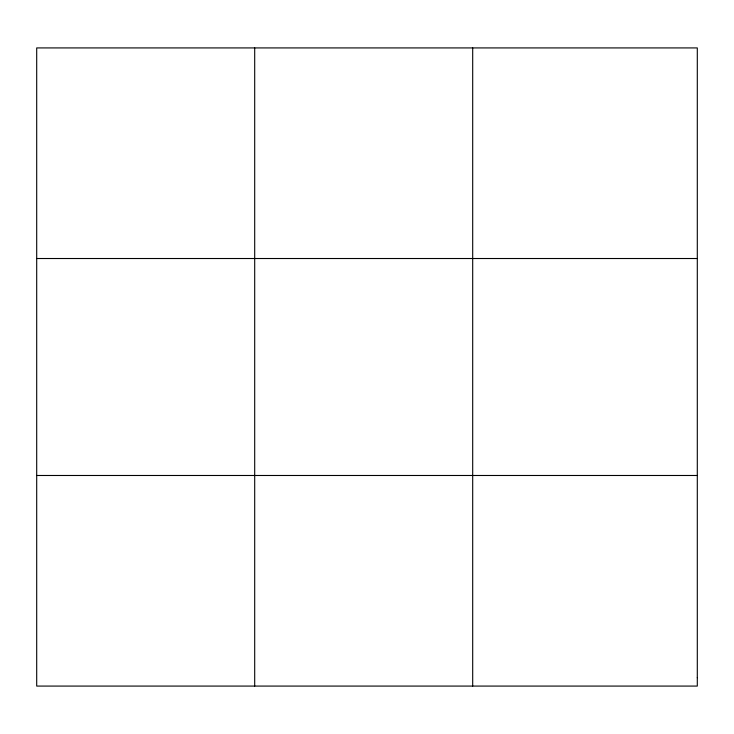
<?xml version="1.0" encoding="UTF-8"?>
<svg xmlns="http://www.w3.org/2000/svg" width="734" height="734" viewBox="0 0 734 734"><rect width="100%" height="100%" fill="white"/><g stroke="black" fill="none" stroke-linecap="round" stroke-linejoin="round"><path stroke-width="1.1" d="M254.698 686.079L254.698 47.921M472.696 686.079L472.696 47.921M36.7 258.515L697.3 258.515M36.7 475.485L697.3 475.485M697.3 677.656L697.3 686.079L36.7 686.079L36.7 47.921L697.3 47.921L697.3 677.656"/></g></svg>
